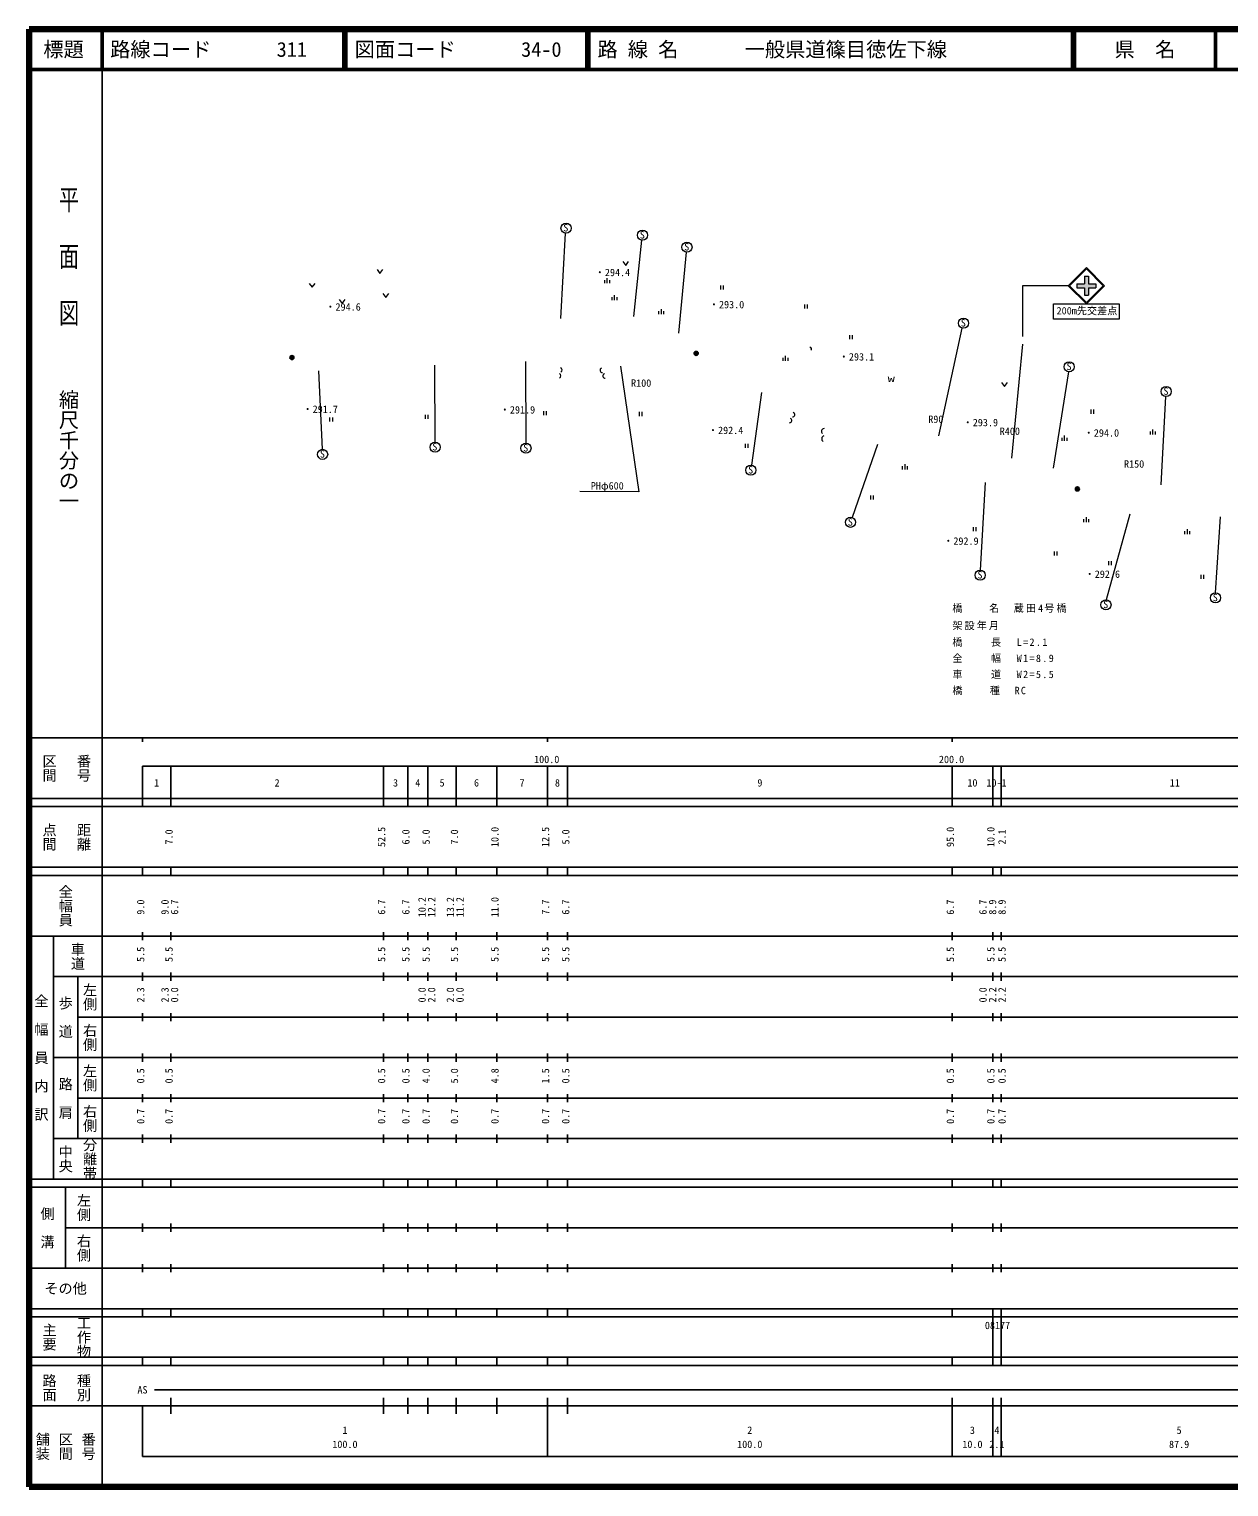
# Model space of a CAD drawing. Units: millimetres on the paper, with parts at other scales. Extents: x 40 to 680, y 20 to 380.
# Drawn here: x 40 to 336.3, y 20 to 380 of the extents above; entities that cross this region are included whole.
import ezdxf
from ezdxf.enums import TextEntityAlignment as Align

# ---------------------------------------------------------------- set-up
doc = ezdxf.new("R2010")
doc.units = ezdxf.units.MM
doc.header["$PDMODE"] = 32
doc.header["$PDSIZE"] = 0.5
for name, color, linetype, lineweight in [('M-BGD', 7, 'Continuous', 13), ('M-BMK-SRVR', 3, 'Continuous', 25), ('M-STR-HTXT', 7, 'Continuous', 13), ('M-STR-STRC', 7, 'Continuous', 13), ('M-TTL', 2, 'Continuous', 140), ('M-TTL-BAND', 7, 'Continuous', 25), ('M-TTL-LINE', 7, 'Continuous', 50)]:
    doc.layers.add(name, color=color, linetype=linetype, lineweight=lineweight)
doc.layers.add('M-TTL-TXT', color=7, linetype='Continuous')
doc.styles.add('@ＭＳ ゴシック', font='')
doc.styles.add('ＭＳ ゴシック', font='')
doc.styles.get('@ＭＳ ゴシック').set_extended_font_data('@MS Gothic')
doc.styles.get('ＭＳ ゴシック').set_extended_font_data('MS Gothic')

msp = doc.modelspace()

# ---------------------------------------------------------------- hatches: boundary and pattern name
at = {"layer": 'M-STR-STRC'}
msp.add_hatch(color=256, dxfattribs=at).paths.add_polyline_path([(298.786, 317.129), (300.647, 317.129), (300.648, 318.989), (301.648, 318.989), (301.647, 317.129), (303.506, 317.129), (303.506, 316.129), (301.647, 316.129), (301.646, 314.269), (300.646, 314.269), (300.647, 316.129), (298.786, 316.129)])

# ---------------------------------------------------------------- linework, layer by layer
at = {"layer": 'M-BGD'}
for p, q in [((171.332, 308.521), (172.517, 329.613)), ((189.379, 309.065), (191.342, 327.873)), ((200.495, 304.949), (202.343, 324.916)), ((125.923, 320.664), (126.658, 319.684)), ((126.658, 319.684), (127.393, 320.664)), ((186.617, 322.619), (187.352, 321.639)), ((187.352, 321.639), (188.087, 322.619)), ((109.196, 317.221), (109.931, 316.241)), ((109.931, 316.241), (110.666, 317.221)), ((182.18, 317.283), (182.18, 318.033)), ((182.805, 317.283), (182.805, 318.533)), ((183.43, 317.283), (183.43, 318.033)), ((127.345, 314.71), (128.08, 313.73)), ((128.08, 313.73), (128.815, 314.71)), ((183.978, 313.05), (183.978, 313.8)), ((184.603, 313.05), (184.603, 314.3)), ((185.228, 313.05), (185.228, 313.8)), ((210.747, 316.688), (210.747, 315.688)), ((211.497, 315.688), (211.497, 316.688)), ((116.592, 313.199), (117.327, 312.219)), ((117.327, 312.219), (118.062, 313.199)), ((195.539, 309.611), (195.539, 310.361)), ((196.164, 309.611), (196.164, 310.861)), ((196.789, 309.611), (196.789, 310.361)), ((231.541, 311.978), (231.541, 310.978)), ((232.291, 310.978), (232.291, 311.978)), ((264.729, 279.591), (270.497, 306.158)), ((242.649, 304.424), (242.649, 303.424)), ((243.399, 303.424), (243.399, 304.424)), ((226.216, 298.102), (226.216, 298.852)), ((226.841, 298.102), (226.841, 299.352)), ((227.466, 298.102), (227.466, 298.852)), ((111.467, 295.626), (112.4, 276.24)), ((140.147, 297.009), (140.231, 278.018)), ((162.564, 297.945), (162.687, 277.756)), ((293.027, 271.609), (296.788, 295.381)), ((280.19, 292.76), (280.925, 291.78)), ((280.925, 291.78), (281.66, 292.76)), ((220.926, 290.307), (218.406, 272.321)), ((319.649, 267.455), (320.76, 289.274)), ((137.809, 284.761), (137.809, 283.761)), ((138.559, 283.761), (138.559, 284.761)), ((167.04, 285.63), (167.04, 284.63)), ((167.79, 284.63), (167.79, 285.63)), ((190.678, 285.452), (190.678, 284.452)), ((191.428, 284.452), (191.428, 285.452)), ((302.276, 286.03), (302.276, 285.03)), ((303.026, 285.03), (303.026, 286.03)), ((114.231, 284.103), (114.231, 283.103)), ((114.981, 283.103), (114.981, 284.103)), ((317.586, 279.902), (317.586, 281.152)), ((216.826, 277.602), (216.826, 276.602)), ((217.576, 276.602), (217.576, 277.602)), ((249.526, 277.395), (243.258, 259.398)), ((295.135, 278.357), (295.135, 279.107)), ((295.76, 278.357), (295.76, 279.607)), ((296.385, 278.357), (296.385, 279.107)), ((316.961, 279.902), (316.961, 280.652)), ((318.211, 279.902), (318.211, 280.652)), ((255.752, 271.287), (255.752, 272.037)), ((256.377, 271.287), (256.377, 272.537)), ((257.002, 271.287), (257.002, 272.037)), ((276.128, 268.032), (274.951, 246.408)), ((247.817, 264.806), (247.817, 263.806)), ((248.567, 263.806), (248.567, 264.806)), ((301.136, 258.259), (301.136, 259.509)), ((311.892, 260.196), (306.011, 239.078)), ((334.193, 259.526), (332.981, 240.789)), ((273.21, 257.008), (273.21, 256.008)), ((273.96, 256.008), (273.96, 257.008)), ((300.511, 258.259), (300.511, 259.009)), ((301.761, 258.259), (301.761, 259.009)), ((325.492, 255.297), (325.492, 256.047)), ((326.117, 255.297), (326.117, 256.547)), ((326.742, 255.297), (326.742, 256.047)), ((293.204, 251.01), (293.204, 250.01)), ((293.954, 250.01), (293.954, 251.01)), ((306.601, 248.611), (306.601, 247.611)), ((307.351, 247.611), (307.351, 248.611)), ((329.394, 245.212), (329.394, 244.212)), ((330.144, 244.212), (330.144, 245.212))]:
    msp.add_line(p, q, dxfattribs=at)
for centre in [(172.621, 330.859), (191.508, 329.112), (202.494, 326.157), (270.801, 307.371), (296.91, 296.625), (320.857, 290.52), (140.268, 276.768), (162.726, 276.507), (112.49, 274.993), (218.27, 271.078), (242.889, 258.204), (274.917, 245.159), (305.986, 237.828), (333.029, 239.54)]:
    msp.add_circle(centre, 1.25, dxfattribs=at)
for centre, radius, start, end in [((232.853, 301.025), 0.384, 305.50657, 95.97509), ((171.064, 295.841), 0.572, 294.19165, 69.19431), ((181.574, 295.736), 0.556, 110.6154, 272.08979), ((170.8, 294.391), 0.572, 294.19165, 69.19431), ((182.274, 294.347), 0.556, 110.6154, 272.08979), ((228.576, 284.772), 0.553, 264.32709, 70.4929), ((227.841, 283.357), 0.556, 268.81406, 70.28845), ((236.435, 280.674), 0.718, 97.52867, 229.26884), ((236.496, 278.839), 0.74, 102.6024, 239.46079)]:
    msp.add_arc(centre, radius, start, end, dxfattribs=at)
at = {"layer": 'M-BMK-SRVR'}
for centre in [(104.906, 298.898), (204.759, 299.919), (298.926, 266.456)]:
    msp.add_circle(centre, 0.5, dxfattribs=at)
for p in [(104.906, 298.898), (204.759, 299.919), (298.926, 266.456)]:
    msp.add_point(p, dxfattribs=at)
at = {"layer": 'M-STR-HTXT'}
msp.add_lwpolyline([(186.083, 296.791), (190.584, 265.71), (176.05, 265.789)], dxfattribs=at)
at = {"layer": 'M-STR-STRC'}
for p, q in [((296.646, 316.629), (301.146, 321.129)), ((297, 316.629), (301.146, 320.776)), ((305.646, 316.629), (301.146, 321.129)), ((305.293, 316.629), (301.146, 320.776)), ((298.786, 317.129), (298.786, 316.129)), ((298.786, 317.129), (300.647, 317.129)), ((300.648, 318.989), (300.647, 317.129)), ((300.648, 318.989), (301.648, 318.989)), ((301.648, 318.989), (301.647, 317.129)), ((301.647, 317.129), (303.506, 317.129)), ((303.506, 317.129), (303.506, 316.129)), ((296.646, 316.629), (301.146, 312.128)), ((297, 316.629), (301.146, 312.482)), ((298.786, 316.129), (300.647, 316.129)), ((300.647, 316.129), (300.646, 314.269)), ((300.646, 314.269), (301.646, 314.269)), ((301.146, 312.482), (305.293, 316.629)), ((301.146, 312.129), (305.646, 316.629)), ((301.647, 316.129), (301.646, 314.269)), ((301.647, 316.129), (303.506, 316.129)), ((285.348, 302.232), (282.644, 274.068))]:
    msp.add_line(p, q, dxfattribs=at)
msp.add_lwpolyline([(296.646, 316.629), (285.348, 316.629), (285.348, 304.067)], dxfattribs=at)
msp.add_lwpolyline([(293.023, 312.129), (309.27, 312.129), (309.27, 308.392), (293.023, 308.392)], close=True, dxfattribs=at)
at = {"layer": 'M-TTL'}
for p, q in [((40, 380), (40, 20)), ((680, 380), (40, 380)), ((40, 20), (680, 20))]:
    msp.add_line(p, q, dxfattribs=at)
at = {"layer": 'M-TTL-BAND'}
for p, q in [((58, 370), (58, 20)), ((40, 205), (579, 205)), ((68, 205), (68, 204)), ((168, 205), (168, 204)), ((268, 205), (268, 204)), ((68, 198), (579, 198)), ((68, 198), (68, 188)), ((75, 188), (75, 198)), ((127.5, 188), (127.5, 198)), ((133.5, 188), (133.5, 198)), ((138.5, 188), (138.5, 198)), ((145.5, 188), (145.5, 198)), ((155.5, 188), (155.5, 198)), ((168, 188), (168, 198)), ((173, 188), (173, 198)), ((268, 188), (268, 198)), ((278, 188), (278, 198)), ((280.1, 188), (280.1, 198)), ((40, 190), (579, 190)), ((40, 188), (579, 188)), ((40, 173), (579, 173)), ((68, 171), (68, 173)), ((75, 171), (75, 173)), ((127.5, 171), (127.5, 173)), ((133.5, 171), (133.5, 173)), ((138.5, 171), (138.5, 173)), ((145.5, 171), (145.5, 173)), ((155.5, 171), (155.5, 173)), ((168, 171), (168, 173)), ((173, 171), (173, 173)), ((268, 171), (268, 173)), ((278, 171), (278, 173)), ((280.1, 171), (280.1, 173)), ((40, 171), (579, 171)), ((40, 156), (579, 156)), ((46, 96), (46, 156)), ((68, 155), (68, 157)), ((75, 155), (75, 157)), ((127.5, 155), (127.5, 157)), ((133.5, 155), (133.5, 157)), ((138.5, 155), (138.5, 157)), ((145.5, 155), (145.5, 157)), ((155.5, 155), (155.5, 157)), ((168, 155), (168, 157)), ((173, 155), (173, 157)), ((268, 155), (268, 157)), ((278, 155), (278, 157)), ((280.1, 155), (280.1, 157)), ((46, 146), (579, 146)), ((52, 146), (52, 106)), ((68, 145), (68, 147)), ((75, 145), (75, 147)), ((127.5, 145), (127.5, 147)), ((133.5, 145), (133.5, 147)), ((138.5, 145), (138.5, 147)), ((145.5, 145), (145.5, 147)), ((155.5, 145), (155.5, 147)), ((168, 145), (168, 147)), ((173, 145), (173, 147)), ((268, 145), (268, 147)), ((278, 145), (278, 147)), ((280.1, 145), (280.1, 147)), ((68, 135), (68, 137)), ((75, 135), (75, 137)), ((127.5, 135), (127.5, 137)), ((133.5, 135), (133.5, 137)), ((138.5, 135), (138.5, 137)), ((145.5, 135), (145.5, 137)), ((155.5, 135), (155.5, 137)), ((168, 135), (168, 137)), ((173, 135), (173, 137)), ((268, 135), (268, 137)), ((278, 135), (278, 137)), ((280.1, 135), (280.1, 137)), ((52, 136), (579, 136)), ((46, 126), (579, 126)), ((68, 125), (68, 127)), ((75, 125), (75, 127)), ((127.5, 125), (127.5, 127)), ((133.5, 125), (133.5, 127)), ((138.5, 125), (138.5, 127)), ((145.5, 125), (145.5, 127)), ((155.5, 125), (155.5, 127)), ((168, 125), (168, 127)), ((173, 125), (173, 127)), ((268, 125), (268, 127)), ((278, 125), (278, 127)), ((280.1, 125), (280.1, 127)), ((52, 116), (579, 116)), ((68, 115), (68, 117)), ((75, 115), (75, 117)), ((127.5, 115), (127.5, 117)), ((133.5, 115), (133.5, 117)), ((138.5, 115), (138.5, 117)), ((145.5, 115), (145.5, 117)), ((155.5, 115), (155.5, 117)), ((168, 115), (168, 117)), ((173, 115), (173, 117)), ((268, 115), (268, 117)), ((278, 115), (278, 117)), ((280.1, 115), (280.1, 117)), ((46, 106), (579, 106)), ((68, 105), (68, 107)), ((75, 105), (75, 107)), ((127.5, 105), (127.5, 107)), ((133.5, 105), (133.5, 107)), ((138.5, 105), (138.5, 107)), ((145.5, 105), (145.5, 107)), ((155.5, 105), (155.5, 107)), ((168, 105), (168, 107)), ((173, 105), (173, 107)), ((268, 105), (268, 107)), ((278, 105), (278, 107)), ((280.1, 105), (280.1, 107)), ((40, 96), (579, 96)), ((40, 94), (579, 94)), ((49, 94), (49, 74)), ((68, 94), (68, 96)), ((75, 94), (75, 96)), ((127.5, 94), (127.5, 96)), ((133.5, 94), (133.5, 96)), ((138.5, 94), (138.5, 96)), ((145.5, 94), (145.5, 96)), ((155.5, 94), (155.5, 96)), ((168, 94), (168, 96)), ((173, 94), (173, 96)), ((268, 94), (268, 96)), ((278, 94), (278, 96)), ((280.1, 94), (280.1, 96)), ((49, 84), (579, 84)), ((68, 83), (68, 85)), ((75, 83), (75, 85)), ((127.5, 83), (127.5, 85)), ((133.5, 83), (133.5, 85)), ((138.5, 83), (138.5, 85)), ((145.5, 83), (145.5, 85)), ((155.5, 83), (155.5, 85)), ((168, 83), (168, 85)), ((173, 83), (173, 85)), ((268, 83), (268, 85)), ((278, 83), (278, 85)), ((280.1, 83), (280.1, 85)), ((40, 74), (579, 74)), ((68, 73), (68, 75)), ((75, 73), (75, 75)), ((127.5, 73), (127.5, 75)), ((133.5, 73), (133.5, 75)), ((138.5, 73), (138.5, 75)), ((145.5, 73), (145.5, 75)), ((155.5, 73), (155.5, 75)), ((168, 73), (168, 75)), ((173, 73), (173, 75)), ((268, 73), (268, 75)), ((278, 73), (278, 75)), ((280.1, 73), (280.1, 75)), ((40, 64), (579, 64)), ((40, 62), (579, 62)), ((68, 62), (68, 64)), ((75, 62), (75, 64)), ((127.5, 62), (127.5, 64)), ((133.5, 62), (133.5, 64)), ((138.5, 62), (138.5, 64)), ((145.5, 62), (145.5, 64)), ((155.5, 62), (155.5, 64)), ((168, 62), (168, 64)), ((173, 62), (173, 64)), ((268, 62), (268, 64)), ((278, 62), (278, 64)), ((278, 52), (278, 62)), ((280.1, 62), (280.1, 64)), ((280.1, 52), (280.1, 62)), ((40, 52), (579, 52)), ((68, 50), (68, 52)), ((75, 50), (75, 52)), ((127.5, 50), (127.5, 52)), ((133.5, 50), (133.5, 52)), ((138.5, 50), (138.5, 52)), ((145.5, 50), (145.5, 52)), ((155.5, 50), (155.5, 52)), ((168, 50), (168, 52)), ((173, 50), (173, 52)), ((268, 50), (268, 52)), ((278, 50), (278, 52)), ((280.1, 50), (280.1, 52)), ((40, 50), (579, 50)), ((71, 44), (459.5, 44)), ((40, 40), (579, 40)), ((68, 40), (68, 27.5)), ((75, 38), (75, 42)), ((127.5, 38), (127.5, 42)), ((133.5, 38), (133.5, 42)), ((138.5, 38), (138.5, 42)), ((145.5, 38), (145.5, 42)), ((155.5, 38), (155.5, 42)), ((168, 27.5), (168, 42)), ((173, 38), (173, 42)), ((268, 27.5), (268, 42)), ((278, 38), (278, 42)), ((280.1, 38), (280.1, 42)), ((278, 27.5), (278, 38)), ((280.1, 27.5), (280.1, 38)), ((68, 27.5), (579, 27.5))]:
    msp.add_line(p, q, dxfattribs=at)
at = {"layer": 'M-TTL-LINE'}
for p, q in [((58, 380), (58, 370)), ((117.75, 380), (117.75, 370)), ((118.25, 380), (118.25, 370)), ((177.75, 380), (177.75, 370)), ((178.25, 380), (178.25, 370)), ((297.75, 380), (297.75, 370)), ((298.25, 380), (298.25, 370)), ((333, 380), (333, 370)), ((40, 370), (680, 370))]:
    msp.add_line(p, q, dxfattribs=at)

# ---------------------------------------------------------------- texts
at = {"layer": 'M-BGD', "style": 'ＭＳ ゴシック'}
for s, p in [('S', (171.942, 329.486)), ('S', (190.829, 327.738)), ('S', (201.815, 324.784)), ('・294.4', (179.72, 318.451)), ('・294.6', (113.175, 309.938)), ('・293.0', (207.9, 310.512)), ('S', (270.123, 305.997)), ('・293.1', (239.992, 297.614)), ('S', (296.232, 295.251)), ('R100', (188.688, 291.136)), ('S', (320.178, 289.147)), ('・291.7', (107.526, 284.669)), ('・291.9', (156.253, 284.521)), ('R90', (262.095, 282.2)), ('・292.4', (207.66, 279.456)), ('・293.9', (270.59, 281.386)), ('R400', (279.749, 279.238)), ('・294.0', (300.493, 278.819)), ('S', (139.589, 275.395)), ('S', (162.047, 275.133)), ('S', (111.811, 273.62)), ('S', (217.592, 269.704)), ('R150', (310.451, 271.151)), ('S', (242.21, 256.83)), ('・292.9', (265.792, 252.116)), ('S', (274.238, 243.785)), ('・292.6', (300.715, 243.94)), ('S', (305.307, 236.454)), ('S', (332.351, 238.166))]:
    msp.add_text(s, height=1.833, dxfattribs=at).set_placement(p, align=Align.BOTTOM_LEFT)
at = {"layer": 'M-BGD', "style": 'ＭＳ ゴシック', "width": 2}
msp.add_text('W', height=1.32, dxfattribs=at).set_placement((252.05, 292.489), align=Align.BOTTOM_LEFT)
at = {"layer": 'M-STR-HTXT', "style": 'ＭＳ ゴシック'}
msp.add_text('PHφ600', height=1.833, dxfattribs=at).set_placement((178.742, 265.759), align=Align.BOTTOM_LEFT)
at = {"layer": 'M-STR-HTXT', "char_height": 1.833, "attachment_point": 7, "style": 'ＭＳ ゴシック'}
for s, insert in [('\\T1.21;橋\u3000\u3000名\u3000蔵田4号橋', (268.052, 235.88)), ('\\T1.2;架設年月\u3000', (268.052, 231.585)), ('\\T1.27;橋\u3000\u3000長\u3000L=2.1', (268.052, 227.486)), ('\\T1.27;全\u3000\u3000幅\u3000W1=8.9', (268.052, 223.506)), ('\\T1.27;車\u3000\u3000道\u3000W2=5.5', (268.052, 219.526)), ('\\T1.23;橋\u3000\u3000種\u3000RC', (268.052, 215.546))]:
    msp.add_mtext(s, dxfattribs=dict(at, insert=insert))
at = {"layer": 'M-STR-STRC', "style": 'ＭＳ ゴシック'}
msp.add_text('200m先交差点', height=1.833, dxfattribs=at).set_placement((293.793, 308.989), align=Align.BOTTOM_LEFT)
at = {"layer": 'M-TTL-BAND', "style": '@ＭＳ ゴシック', "width": 1.4}
msp.add_text('平  面  図', height=3.666, rotation=270, dxfattribs=at).set_placement((49.777, 306.475), align=Align.MIDDLE_RIGHT)
at = {"layer": 'M-TTL-BAND', "style": '@ＭＳ ゴシック'}
msp.add_text('縮尺千分の一', height=3.666, rotation=270, dxfattribs=at).set_placement((49.777, 261.03), align=Align.MIDDLE_RIGHT)
for s, p in [('区間', (45, 197.5)), ('番号', (53.5, 197.5)), ('点間', (45, 180.5)), ('距離', (53.5, 180.5)), ('全幅員', (49, 163.5)), ('車道', (52, 151)), ('左側', (55, 141)), ('全\u3000幅\u3000員\u3000内\u3000訳', (43, 126)), ('歩\u3000道', (49, 136)), ('右側', (55, 131)), ('左側', (55, 121)), ('路\u3000肩', (49, 116)), ('右側', (55, 111)), ('分離帯', (55, 101)), ('中央', (49, 101)), ('左側', (53.5, 89)), ('側\u3000溝', (44.5, 84)), ('右側', (53.5, 79)), ('工作物', (53.5, 57)), ('主要', (45, 57)), ('路面', (45, 44.5)), ('種別', (53.5, 44.5)), ('舗装', (43.333, 30)), ('区間', (49, 30)), ('番号', (54.667, 30))]:
    msp.add_text(s, height=2.566, rotation=270, dxfattribs=at).set_placement(p, align=Align.MIDDLE_CENTER)
at = {"layer": 'M-TTL-BAND', "style": 'ＭＳ ゴシック'}
for s, p in [('100.0', (167.844, 198.195)), ('200.0', (267.844, 198.195)), ('1', (71.5, 192.405)), ('2', (101.25, 192.405)), ('3', (130.5, 192.405)), ('4', (136, 192.405)), ('5', (142, 192.405)), ('6', (150.5, 192.405)), ('7', (161.75, 192.405)), ('8', (170.5, 192.405)), ('9', (220.5, 192.405)), ('10', (273, 192.405)), ('10-1', (278.954, 192.405)), ('11', (323, 192.405)), ('AS', (68, 42.5)), ('1', (118, 32.523)), ('2', (218, 32.523)), ('3', (273, 32.523)), ('4', (279.05, 32.523)), ('5', (324.05, 32.523)), ('100.0', (118, 29.033)), ('100.0', (218, 29.033)), ('10.0', (273, 29.033)), ('2.1', (279.05, 29.033)), ('87.9', (324.05, 29.033))]:
    msp.add_text(s, height=1.833, dxfattribs=at).set_placement(p, align=Align.BOTTOM_CENTER)
for s, p in [('7.0', (76, 180.5)), ('52.5', (128.5, 180.5)), ('6.0', (134.5, 180.5)), ('5.0', (139.5, 180.5)), ('7.0', (146.5, 180.5)), ('10.0', (156.5, 180.5)), ('12.5', (169, 180.5)), ('5.0', (174, 180.5)), ('95.0', (269, 180.5)), ('10.0', (279, 180.5)), ('2.1', (281.762, 180.5)), ('9.0', (69, 163.174)), ('9.0', (75, 163.174)), ('6.7', (77.37, 163.174)), ('6.7', (128.5, 163.174)), ('6.7', (134.5, 163.174)), ('10.2', (138.5, 163.174)), ('12.2', (140.87, 163.174)), ('13.2', (145.5, 163.174)), ('11.2', (147.87, 163.174)), ('11.0', (156.5, 163.174)), ('7.7', (169, 163.174)), ('6.7', (174, 163.174)), ('6.7', (269, 163.174)), ('6.7', (277.054, 163.174)), ('8.9', (279.424, 163.174)), ('8.9', (281.762, 163.174)), ('5.5', (69, 151.5)), ('5.5', (76, 151.5)), ('5.5', (128.5, 151.5)), ('5.5', (134.5, 151.5)), ('5.5', (139.5, 151.5)), ('5.5', (146.5, 151.5)), ('5.5', (156.5, 151.5)), ('5.5', (169, 151.5)), ('5.5', (174, 151.5)), ('5.5', (269, 151.5)), ('5.5', (279, 151.5)), ('5.5', (281.762, 151.5)), ('2.3', (69, 141.5)), ('2.3', (75, 141.5)), ('0.0', (77.37, 141.5)), ('0.0', (138.5, 141.5)), ('2.0', (140.87, 141.5)), ('2.0', (145.5, 141.5)), ('0.0', (147.87, 141.5)), ('0.0', (277.054, 141.5)), ('2.2', (279.424, 141.5)), ('2.2', (281.762, 141.5)), ('0.5', (69, 121.5)), ('0.5', (76, 121.5)), ('0.5', (128.5, 121.5)), ('0.5', (134.5, 121.5)), ('4.0', (139.5, 121.5)), ('5.0', (146.5, 121.5)), ('4.8', (156.5, 121.5)), ('1.5', (169, 121.5)), ('0.5', (174, 121.5)), ('0.5', (269, 121.5)), ('0.5', (279, 121.5)), ('0.5', (281.762, 121.5)), ('0.7', (69, 111.5)), ('0.7', (76, 111.5)), ('0.7', (128.5, 111.5)), ('0.7', (134.5, 111.5)), ('0.7', (139.5, 111.5)), ('0.7', (146.5, 111.5)), ('0.7', (156.5, 111.5)), ('0.7', (169, 111.5)), ('0.7', (174, 111.5)), ('0.7', (269, 111.5)), ('0.7', (279, 111.5)), ('0.7', (281.762, 111.5))]:
    msp.add_text(s, height=1.833, rotation=90, dxfattribs=at).set_placement(p, align=Align.BOTTOM_CENTER)
msp.add_text('その他', height=2.566, dxfattribs=at).set_placement((49, 69), align=Align.MIDDLE_CENTER)
msp.add_text('08177', height=1.833, dxfattribs=at).set_placement((276.078, 58.405), align=Align.BOTTOM_LEFT)
at = {"layer": 'M-TTL-TXT', "style": 'ＭＳ ゴシック'}
for s, p in [('標題', (48.5, 375)), ('県\u3000名', (315.625, 375))]:
    msp.add_text(s, height=3.666, dxfattribs=at).set_placement(p, align=Align.MIDDLE_CENTER)
for s, p in [('路線コード', (60, 375)), ('311', (101.142, 375)), ('図面コード', (120.38, 375)), ('34-0', (161.521, 375)), ('路 線 名', (180.38, 375)), ('一般県道篠目徳佐下線', (216.734, 375))]:
    msp.add_text(s, height=3.666, dxfattribs=at).set_placement(p, align=Align.MIDDLE_LEFT)

doc.saveas('drawing.dxf')
